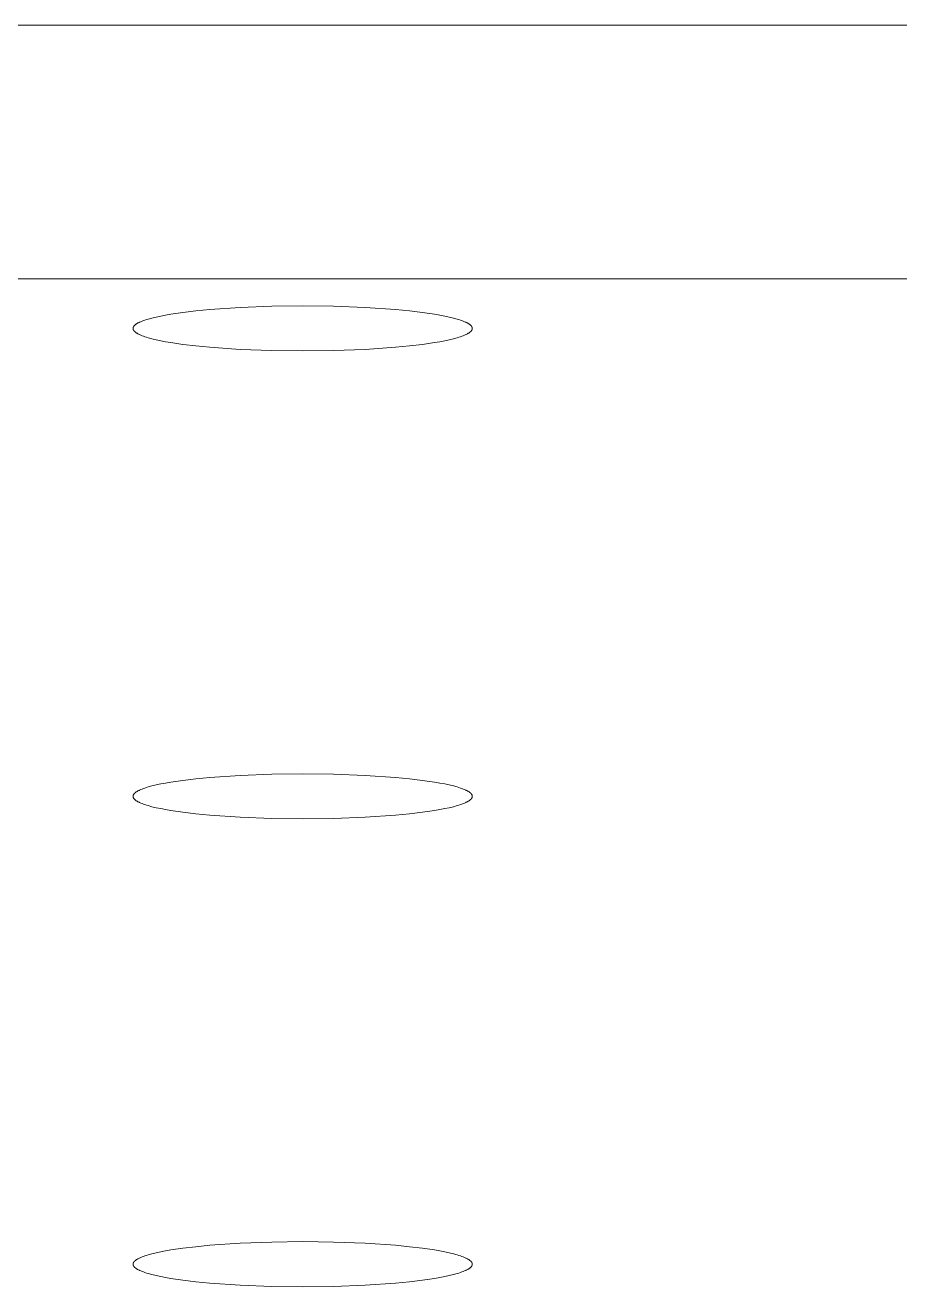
# Model space of a CAD drawing. Header units: inches. Extents: x -12 to 176, y -4 to 123.
# Drawn here: x 2.369 to 2.917, y 21.107 to 21.897 of the extents above; entities that cross this region are included whole.
import ezdxf

# ---------------------------------------------------------------- set-up
doc = ezdxf.new("R2010")
doc.units = ezdxf.units.IN
doc.layers.add('ZANO_R', color=7, linetype='Continuous', lineweight=0)

msp = doc.modelspace()

# ---------------------------------------------------------------- linework, layer by layer
at = {"layer": 'ZANO_R'}
for p, q in [((1.283378083498974, 21.89704475793364), (35.41726868232365, 21.89704475793364)), ((2.149520636179773, 21.73815309383797), (4.511727598036146, 21.73815309383797)), ((2.451395824193355, 21.71418923261221), (2.454249748425241, 21.71480342949307)), ((2.454249748425241, 21.71480342949307), (2.45735278494692, 21.71540054892198)), ((2.45735278494692, 21.71540054892198), (2.460695985784582, 21.71597795644736)), ((2.460695985784582, 21.71597795644736), (2.468056831230911, 21.71706371408213)), ((2.468056831230911, 21.71706371408213), (2.476221538489085, 21.71804257270973)), ((2.476221538489085, 21.71804257270973), (2.485053775482356, 21.71889980508892)), ((2.485053775482356, 21.71889980508892), (2.504093581639495, 21.72021151247797)), ((2.504093581639495, 21.72021151247797), (2.523879248974822, 21.72096802311641)), ((2.523879248974822, 21.72096802311641), (2.543221796489206, 21.72120401636168)), ((2.543221796489206, 21.72120401636168), (2.56256434400359, 21.72096802311641)), ((2.56256434400359, 21.72096802311641), (2.582350011338917, 21.72021151247797)), ((2.582350011338917, 21.72021151247797), (2.601389817496056, 21.71889980508892)), ((2.601389817496056, 21.71889980508892), (2.610222054489327, 21.71804257270973)), ((2.610222054489327, 21.71804257270973), (2.618386761747388, 21.71706371408213)), ((2.618386761747388, 21.71706371408213), (2.625747607193944, 21.71597795644736)), ((2.625747607193944, 21.71597795644736), (2.629090808031492, 21.71540054892198)), ((2.629090808031492, 21.71540054892198), (2.632193844553171, 21.71480342949307)), ((2.632193844553171, 21.71480342949307), (2.635047768785057, 21.71418923261221)), ((2.436922483205649, 21.70706814016653), (2.436924108909921, 21.7071463194366)), ((2.436924108909921, 21.70698996089634), (2.436922483205649, 21.70706814016653)), ((2.436924108909921, 21.7071463194366), (2.436929000795317, 21.70722467440707)), ((2.436929000795317, 21.70691160592598), (2.436924108909921, 21.70698996089634)), ((2.436929000795317, 21.70722467440707), (2.436937180907535, 21.70730320204704)), ((2.436937180907535, 21.7068330782859), (2.436929000795317, 21.70691160592598)), ((2.436937180907535, 21.70730320204704), (2.436948671137088, 21.70738189927947)), ((2.436948671137088, 21.70738189927947), (2.436963493212829, 21.70746076298137)), ((2.436963493212829, 21.70746076298137), (2.436981668697058, 21.70753978998327)), ((2.436981668697058, 21.70753978998327), (2.437003218979157, 21.70761897706943)), ((2.437003218979157, 21.70761897706943), (2.437028165270135, 21.70769832097851)), ((2.437028165270135, 21.70769832097851), (2.437056528596258, 21.70777781840302)), ((2.437056528596258, 21.70777781840302), (2.437088329793824, 21.70785746598942)), ((2.437088329793824, 21.70785746598942), (2.437123589503017, 21.70793726033894)), ((2.437123589503017, 21.70793726033894), (2.437162328161548, 21.7080171980064)), ((2.437162328161548, 21.7080171980064), (2.437204565999423, 21.70809727550208)), ((2.437204565999423, 21.70809727550208), (2.437250323032572, 21.70817748929021)), ((2.437250323032572, 21.70817748929021), (2.43729961905683, 21.70825783578998)), ((2.43729961905683, 21.70825783578998), (2.43735247364225, 21.70833831137615)), ((2.43735247364225, 21.70833831137615), (2.437408906126734, 21.70841891237812)), ((2.437408906126734, 21.70841891237812), (2.437468935610241, 21.70849963508083)), ((2.437468935610241, 21.70849963508083), (2.437532580948641, 21.7085804757251)), ((2.437532580948641, 21.7085804757251), (2.43759986074781, 21.70866143050777)), ((2.43759986074781, 21.70866143050777), (2.43767079335737, 21.70874249558135)), ((2.43767079335737, 21.70874249558135), (2.437745396865012, 21.70882366705523)), ((2.437745396865012, 21.70882366705523), (2.437823689090123, 21.7089049409954)), ((2.437823689090123, 21.7089049409954), (2.437905687577654, 21.70898631342497)), ((2.437905687577654, 21.70898631342497), (2.437991409592769, 21.70906778032445)), ((2.437991409592769, 21.70906778032445), (2.438080872113801, 21.70914933763179)), ((2.438080872113801, 21.70914933763179), (2.438174091827022, 21.70923098124358)), ((2.438174091827022, 21.70923098124358), (2.438271085120391, 21.70931270701423)), ((2.438271085120391, 21.70931270701423), (2.438371868077638, 21.70939451075735)), ((2.438371868077638, 21.70939451075735), (2.438476456471903, 21.7094763882457)), ((2.438476456471903, 21.7094763882457), (2.438697111078454, 21.70964034734759)), ((2.438697111078454, 21.70964034734759), (2.438933168695826, 21.70980454970235)), ((2.438933168695826, 21.70980454970235), (2.439184743737201, 21.70996896006936)), ((2.439184743737201, 21.70996896006936), (2.439451945086944, 21.71013354259928)), ((2.439451945086944, 21.71013354259928), (2.439734875916088, 21.7102982608523)), ((2.439734875916088, 21.7102982608523), (2.440033633502367, 21.71046307781437)), ((2.440033633502367, 21.71046307781437), (2.440348309049909, 21.71062795591779)), ((2.440348309049909, 21.71062795591779), (2.440678987516776, 21.71079285706018)), ((2.440678987516776, 21.71079285706018), (2.441025747442382, 21.71095774262567)), ((2.441025747442382, 21.71095774262567), (2.44176779274153, 21.7112873101285)), ((2.44176779274153, 21.7112873101285), (2.442574938682696, 21.7116163400929)), ((2.442574938682696, 21.7116163400929), (2.443447566147938, 21.71194450748389)), ((2.443447566147938, 21.71194450748389), (2.444385938587288, 21.71227148140899)), ((2.444385938587288, 21.71227148140899), (2.445390197850088, 21.71259692602261)), ((2.445390197850088, 21.71259692602261), (2.446460360470383, 21.7129205014824)), ((2.446460360470383, 21.7129205014824), (2.448797816562433, 21.71356067167112)), ((2.448797816562433, 21.71356067167112), (2.451395824193355, 21.71418923261221)), ((2.635047768785057, 21.71418923261221), (2.63764577641598, 21.71356067167112)), ((2.63764577641598, 21.71356067167112), (2.63998323250803, 21.7129205014824)), ((2.63998323250803, 21.7129205014824), (2.641053395128324, 21.71259692602261)), ((2.641053395128324, 21.71259692602261), (2.642057654391238, 21.71227148140899)), ((2.642057654391238, 21.71227148140899), (2.642996026830474, 21.71194450748389)), ((2.642996026830474, 21.71194450748389), (2.643868654295716, 21.7116163400929)), ((2.643868654295716, 21.7116163400929), (2.644675800236996, 21.7112873101285)), ((2.644675800236996, 21.7112873101285), (2.645417845536031, 21.71095774262567)), ((2.645417845536031, 21.71095774262567), (2.645764605461522, 21.71079285706018)), ((2.645764605461522, 21.71079285706018), (2.646095283928389, 21.71062795591779)), ((2.646095283928389, 21.71062795591779), (2.646409959476159, 21.71046307781437)), ((2.646409959476159, 21.71046307781437), (2.646708717062211, 21.7102982608523)), ((2.646708717062211, 21.7102982608523), (2.646991647891582, 21.71013354259928)), ((2.646991647891582, 21.71013354259928), (2.647258849241211, 21.70996896006936)), ((2.647258849241211, 21.70996896006936), (2.647510424282586, 21.70980454970235)), ((2.647510424282586, 21.70980454970235), (2.647746481899844, 21.70964034734759)), ((2.647746481899844, 21.70964034734759), (2.647967136506395, 21.7094763882457)), ((2.647967136506395, 21.7094763882457), (2.648071724900888, 21.70939451075735)), ((2.648071724900888, 21.70939451075735), (2.648172507858021, 21.70931270701423)), ((2.648172507858021, 21.70931270701423), (2.64826950115139, 21.70923098124358)), ((2.64826950115139, 21.70923098124358), (2.648362720864725, 21.70914933763179)), ((2.648362720864725, 21.70914933763179), (2.648452183385643, 21.70906778032445)), ((2.648452183385643, 21.70906778032445), (2.648537905400644, 21.70898631342497)), ((2.648537905400644, 21.70898631342497), (2.648619903888289, 21.7089049409954)), ((2.648619903888289, 21.7089049409954), (2.648698196113401, 21.70882366705523)), ((2.648698196113401, 21.70882366705523), (2.648772799621042, 21.70874249558135)), ((2.648772799621042, 21.70874249558135), (2.648843732230716, 21.70866143050777)), ((2.648843732230716, 21.70866143050777), (2.648911012029771, 21.7085804757251)), ((2.648911012029771, 21.7085804757251), (2.648974657368171, 21.70849963508083)), ((2.648974657368171, 21.70849963508083), (2.649034686851678, 21.70841891237812)), ((2.649034686851678, 21.70841891237812), (2.649091119336049, 21.70833831137615)), ((2.649091119336049, 21.70833831137615), (2.649143973921582, 21.70825783578998)), ((2.649143973921582, 21.70825783578998), (2.64919326994584, 21.70817748929021)), ((2.64919326994584, 21.70817748929021), (2.649239026978989, 21.70809727550208)), ((2.649239026978989, 21.70809727550208), (2.649281264816864, 21.7080171980064)), ((2.649281264816864, 21.7080171980064), (2.649320003475395, 21.70793726033894)), ((2.649320003475395, 21.70793726033894), (2.649355263184475, 21.70785746598942)), ((2.649355263184475, 21.70785746598942), (2.649387064382154, 21.70777781840302)), ((2.649387064382154, 21.70777781840302), (2.649415427708277, 21.70769832097851)), ((2.649415427708277, 21.70769832097851), (2.649440373999141, 21.70761897706943)), ((2.649440373999141, 21.70761897706943), (2.649461924281354, 21.70753978998327)), ((2.649461924281354, 21.70753978998327), (2.649480099765583, 21.70746076298137)), ((2.649480099765583, 21.70746076298137), (2.649494921841324, 21.70738189927947)), ((2.649494921841324, 21.70738189927947), (2.649506412070878, 21.70730320204704)), ((2.649506412070878, 21.70730320204704), (2.649514592183095, 21.70722467440707)), ((2.649514592183095, 21.70691160592598), (2.649506412070878, 21.7068330782859)), ((2.649514592183095, 21.70722467440707), (2.649519484068492, 21.7071463194366)), ((2.649519484068492, 21.70698996089634), (2.649514592183095, 21.70691160592598)), ((2.649519484068492, 21.7071463194366), (2.649521109772763, 21.70706814016653)), ((2.649521109772763, 21.70706814016653), (2.649519484068492, 21.70698996089634)), ((2.436948671137088, 21.70675438105347), (2.436937180907535, 21.7068330782859)), ((2.436963493212829, 21.70667551735157), (2.436948671137088, 21.70675438105347)), ((2.436981668697058, 21.70659649034967), (2.436963493212829, 21.70667551735157)), ((2.437003218979157, 21.70651730326351), (2.436981668697058, 21.70659649034967)), ((2.437028165270135, 21.70643795935443), (2.437003218979157, 21.70651730326351)), ((2.437056528596258, 21.70635846193004), (2.437028165270135, 21.70643795935443)), ((2.437088329793824, 21.70627881434352), (2.437056528596258, 21.70635846193004)), ((2.437123589503017, 21.70619901999423), (2.437088329793824, 21.70627881434352)), ((2.437162328161548, 21.70611908232654), (2.437123589503017, 21.70619901999423)), ((2.437204565999423, 21.70603900483097), (2.437162328161548, 21.70611908232654)), ((2.437250323032572, 21.70595879104285), (2.437204565999423, 21.70603900483097)), ((2.43729961905683, 21.70587844454296), (2.437250323032572, 21.70595879104285)), ((2.43735247364225, 21.70579796895679), (2.43729961905683, 21.70587844454296)), ((2.437408906126734, 21.70571736795493), (2.43735247364225, 21.70579796895679)), ((2.437468935610241, 21.70563664525211), (2.437408906126734, 21.70571736795493)), ((2.437532580948641, 21.70555580460784), (2.437468935610241, 21.70563664525211)), ((2.43759986074781, 21.70547484982539), (2.437532580948641, 21.70555580460784)), ((2.43767079335737, 21.70539378475171), (2.43759986074781, 21.70547484982539)), ((2.437745396865012, 21.70531261327794), (2.43767079335737, 21.70539378475171)), ((2.437823689090123, 21.70523133933766), (2.437745396865012, 21.70531261327794)), ((2.437905687577654, 21.70514996690808), (2.437823689090123, 21.70523133933766)), ((2.437991409592769, 21.70506850000872), (2.437905687577654, 21.70514996690808)), ((2.438080872113801, 21.70498694270115), (2.437991409592769, 21.70506850000872)), ((2.438174091827022, 21.70490529908948), (2.438080872113801, 21.70498694270115)), ((2.438271085120391, 21.70482357331871), (2.438174091827022, 21.70490529908948)), ((2.438371868077638, 21.70474176957559), (2.438271085120391, 21.70482357331871)), ((2.438476456471903, 21.70465989208724), (2.438371868077638, 21.70474176957559)), ((2.438697111078454, 21.70449593298558), (2.438476456471903, 21.70465989208724)), ((2.438933168695826, 21.70433173063059), (2.438697111078454, 21.70449593298558)), ((2.439184743737201, 21.70416732026369), (2.438933168695826, 21.70433173063059)), ((2.439451945086944, 21.70400273773366), (2.439184743737201, 21.70416732026369)), ((2.439734875916088, 21.70383801948076), (2.439451945086944, 21.70400273773366)), ((2.440033633502367, 21.70367320251857), (2.439734875916088, 21.70383801948076)), ((2.440348309049909, 21.70350832441515), (2.440033633502367, 21.70367320251857)), ((2.440678987516776, 21.70334342327276), (2.440348309049909, 21.70350832441515)), ((2.441025747442382, 21.70317853770727), (2.440678987516776, 21.70334342327276)), ((2.44176779274153, 21.70284897020456), (2.441025747442382, 21.70317853770727)), ((2.442574938682696, 21.70251994024004), (2.44176779274153, 21.70284897020456)), ((2.443447566147938, 21.70219177284928), (2.442574938682696, 21.70251994024004)), ((2.444385938587288, 21.70186479892395), (2.443447566147938, 21.70219177284928)), ((2.445390197850088, 21.70153935431044), (2.444385938587288, 21.70186479892395)), ((2.446460360470383, 21.70121577885054), (2.445390197850088, 21.70153935431044)), ((2.448797816562433, 21.70057560866205), (2.446460360470383, 21.70121577885054)), ((2.451395824193355, 21.69994704772073), (2.448797816562433, 21.70057560866205)), ((2.454249748425241, 21.69933285083987), (2.451395824193355, 21.69994704772073)), ((2.45735278494692, 21.69873573141108), (2.454249748425241, 21.69933285083987)), ((2.632193844553171, 21.69933285083987), (2.629090808031492, 21.69873573141108)), ((2.635047768785057, 21.69994704772073), (2.632193844553171, 21.69933285083987)), ((2.63764577641598, 21.70057560866205), (2.635047768785057, 21.69994704772073)), ((2.63998323250803, 21.70121577885054), (2.63764577641598, 21.70057560866205)), ((2.641053395128324, 21.70153935431044), (2.63998323250803, 21.70121577885054)), ((2.642057654391238, 21.70186479892395), (2.641053395128324, 21.70153935431044)), ((2.642996026830474, 21.70219177284928), (2.642057654391238, 21.70186479892395)), ((2.643868654295716, 21.70251994024004), (2.642996026830474, 21.70219177284928)), ((2.644675800236996, 21.70284897020456), (2.643868654295716, 21.70251994024004)), ((2.645417845536031, 21.70317853770727), (2.644675800236996, 21.70284897020456)), ((2.645764605461522, 21.70334342327276), (2.645417845536031, 21.70317853770727)), ((2.646095283928389, 21.70350832441515), (2.645764605461522, 21.70334342327276)), ((2.646409959476159, 21.70367320251857), (2.646095283928389, 21.70350832441515)), ((2.646708717062211, 21.70383801948076), (2.646409959476159, 21.70367320251857)), ((2.646991647891582, 21.70400273773366), (2.646708717062211, 21.70383801948076)), ((2.647258849241211, 21.70416732026369), (2.646991647891582, 21.70400273773366)), ((2.647510424282586, 21.70433173063059), (2.647258849241211, 21.70416732026369)), ((2.647746481899844, 21.70449593298558), (2.647510424282586, 21.70433173063059)), ((2.647967136506395, 21.70465989208724), (2.647746481899844, 21.70449593298558)), ((2.648071724900888, 21.70474176957559), (2.647967136506395, 21.70465989208724)), ((2.648172507858021, 21.70482357331871), (2.648071724900888, 21.70474176957559)), ((2.64826950115139, 21.70490529908948), (2.648172507858021, 21.70482357331871)), ((2.648362720864725, 21.70498694270115), (2.64826950115139, 21.70490529908948)), ((2.648452183385643, 21.70506850000872), (2.648362720864725, 21.70498694270115)), ((2.648537905400644, 21.70514996690808), (2.648452183385643, 21.70506850000872)), ((2.648619903888289, 21.70523133933766), (2.648537905400644, 21.70514996690808)), ((2.648698196113401, 21.70531261327794), (2.648619903888289, 21.70523133933766)), ((2.648772799621042, 21.70539378475171), (2.648698196113401, 21.70531261327794)), ((2.648843732230716, 21.70547484982539), (2.648772799621042, 21.70539378475171)), ((2.648911012029771, 21.70555580460784), (2.648843732230716, 21.70547484982539)), ((2.648974657368171, 21.70563664525211), (2.648911012029771, 21.70555580460784)), ((2.649034686851678, 21.70571736795493), (2.648974657368171, 21.70563664525211)), ((2.649091119336049, 21.70579796895679), (2.649034686851678, 21.70571736795493)), ((2.649143973921582, 21.70587844454296), (2.649091119336049, 21.70579796895679)), ((2.64919326994584, 21.70595879104285), (2.649143973921582, 21.70587844454296)), ((2.649239026978989, 21.70603900483097), (2.64919326994584, 21.70595879104285)), ((2.649281264816864, 21.70611908232654), (2.649239026978989, 21.70603900483097)), ((2.649320003475395, 21.70619901999423), (2.649281264816864, 21.70611908232654)), ((2.649355263184475, 21.70627881434352), (2.649320003475395, 21.70619901999423)), ((2.649387064382154, 21.70635846193004), (2.649355263184475, 21.70627881434352)), ((2.649415427708277, 21.70643795935443), (2.649387064382154, 21.70635846193004)), ((2.649440373999141, 21.70651730326351), (2.649415427708277, 21.70643795935443)), ((2.649461924281354, 21.70659649034967), (2.649440373999141, 21.70651730326351)), ((2.649480099765583, 21.70667551735157), (2.649461924281354, 21.70659649034967)), ((2.649494921841324, 21.70675438105347), (2.649480099765583, 21.70667551735157)), ((2.649506412070878, 21.7068330782859), (2.649494921841324, 21.70675438105347)), ((2.460695985784582, 21.69815832388569), (2.45735278494692, 21.69873573141108)), ((2.468056831230911, 21.69707256625092), (2.460695985784582, 21.69815832388569)), ((2.476221538489085, 21.69609370762321), (2.468056831230911, 21.69707256625092)), ((2.485053775482356, 21.69523647524402), (2.476221538489085, 21.69609370762321)), ((2.504093581639495, 21.69392476785497), (2.485053775482356, 21.69523647524402)), ((2.523879248974822, 21.69316825721653), (2.504093581639495, 21.69392476785497)), ((2.543221796489206, 21.69293226397126), (2.523879248974822, 21.69316825721653)), ((2.56256434400359, 21.69316825721653), (2.543221796489206, 21.69293226397126)), ((2.582350011338917, 21.69392476785497), (2.56256434400359, 21.69316825721653)), ((2.601389817496056, 21.69523647524402), (2.582350011338917, 21.69392476785497)), ((2.610222054489327, 21.69609370762321), (2.601389817496056, 21.69523647524402)), ((2.618386761747388, 21.69707256625092), (2.610222054489327, 21.69609370762321)), ((2.625747607193944, 21.69815832388569), (2.618386761747388, 21.69707256625092)), ((2.629090808031492, 21.69873573141108), (2.625747607193944, 21.69815832388569)), ((2.45735278494692, 21.42221200561464), (2.460695985784582, 21.42278941314002)), ((2.460695985784582, 21.42278941314002), (2.468056831230911, 21.42387517077491)), ((2.468056831230911, 21.42387517077491), (2.476221538489085, 21.42485402940251)), ((2.476221538489085, 21.42485402940251), (2.485053775482356, 21.4257112617817)), ((2.485053775482356, 21.4257112617817), (2.504093581639495, 21.42702296917075)), ((2.504093581639495, 21.42702296917075), (2.523879248974822, 21.42777947980919)), ((2.523879248974822, 21.42777947980919), (2.543221796489206, 21.42801547305434)), ((2.543221796489206, 21.42801547305434), (2.56256434400359, 21.42777947980919)), ((2.56256434400359, 21.42777947980919), (2.582350011338917, 21.42702296917075)), ((2.582350011338917, 21.42702296917075), (2.601389817496056, 21.4257112617817)), ((2.601389817496056, 21.4257112617817), (2.610222054489327, 21.42485402940251)), ((2.610222054489327, 21.42485402940251), (2.618386761747388, 21.42387517077491)), ((2.618386761747388, 21.42387517077491), (2.625747607193944, 21.42278941314002)), ((2.625747607193944, 21.42278941314002), (2.629090808031492, 21.42221200561464)), ((2.436981668697058, 21.41435124667593), (2.437003218979157, 21.41443043376209)), ((2.437003218979157, 21.41443043376209), (2.437028165270135, 21.41450977767117)), ((2.437028165270135, 21.41450977767117), (2.437056528596258, 21.41458927509568)), ((2.437056528596258, 21.41458927509568), (2.437088329793824, 21.41466892268208)), ((2.437088329793824, 21.41466892268208), (2.437123589503017, 21.4147487170316)), ((2.437123589503017, 21.4147487170316), (2.437162328161548, 21.41482865469918)), ((2.437162328161548, 21.41482865469918), (2.437204565999423, 21.41490873219486)), ((2.437204565999423, 21.41490873219486), (2.437250323032572, 21.41498894598287)), ((2.437250323032572, 21.41498894598287), (2.43729961905683, 21.41506929248287)), ((2.43729961905683, 21.41506929248287), (2.43735247364225, 21.41514976806893)), ((2.43735247364225, 21.41514976806893), (2.437408906126734, 21.41523036907078)), ((2.437408906126734, 21.41523036907078), (2.437468935610241, 21.4153110917736)), ((2.437468935610241, 21.4153110917736), (2.437532580948641, 21.41539193241799)), ((2.437532580948641, 21.41539193241799), (2.43759986074781, 21.41547288720044)), ((2.43759986074781, 21.41547288720044), (2.43767079335737, 21.41555395227401)), ((2.43767079335737, 21.41555395227401), (2.437745396865012, 21.41563512374789)), ((2.437745396865012, 21.41563512374789), (2.437823689090123, 21.41571639768806)), ((2.437823689090123, 21.41571639768806), (2.437905687577654, 21.41579777011763)), ((2.437905687577654, 21.41579777011763), (2.437991409592769, 21.41587923701711)), ((2.437991409592769, 21.41587923701711), (2.438080872113801, 21.41596079432456)), ((2.438080872113801, 21.41596079432456), (2.438174091827022, 21.41604243793635)), ((2.438174091827022, 21.41604243793635), (2.438271085120391, 21.41612416370701)), ((2.438271085120391, 21.41612416370701), (2.438371868077638, 21.41620596745024)), ((2.438371868077638, 21.41620596745024), (2.438476456471903, 21.41628784493848)), ((2.438476456471903, 21.41628784493848), (2.438697111078454, 21.41645180404025)), ((2.438697111078454, 21.41645180404025), (2.438933168695826, 21.41661600639513)), ((2.438933168695826, 21.41661600639513), (2.439184743737201, 21.41678041676202)), ((2.439184743737201, 21.41678041676202), (2.439451945086944, 21.41694499929217)), ((2.439451945086944, 21.41694499929217), (2.439734875916088, 21.41710971754496)), ((2.439734875916088, 21.41710971754496), (2.440033633502367, 21.41727453450703)), ((2.440033633502367, 21.41727453450703), (2.440348309049909, 21.41743941261056)), ((2.440348309049909, 21.41743941261056), (2.440678987516776, 21.41760431375285)), ((2.440678987516776, 21.41760431375285), (2.441025747442382, 21.41776919931833)), ((2.441025747442382, 21.41776919931833), (2.44176779274153, 21.41809876682127)), ((2.44176779274153, 21.41809876682127), (2.442574938682696, 21.41842779678568)), ((2.442574938682696, 21.41842779678568), (2.443447566147938, 21.41875596417655)), ((2.443447566147938, 21.41875596417655), (2.444385938587288, 21.41908293810165)), ((2.444385938587288, 21.41908293810165), (2.445390197850088, 21.41940838271528)), ((2.445390197850088, 21.41940838271528), (2.446460360470383, 21.41973195817506)), ((2.446460360470383, 21.41973195817506), (2.448797816562433, 21.42037212836378)), ((2.448797816562433, 21.42037212836378), (2.451395824193355, 21.4210006893051)), ((2.451395824193355, 21.4210006893051), (2.454249748425241, 21.42161488618596)), ((2.454249748425241, 21.42161488618596), (2.45735278494692, 21.42221200561464)), ((2.629090808031492, 21.42221200561464), (2.632193844553171, 21.42161488618596)), ((2.632193844553171, 21.42161488618596), (2.635047768785057, 21.4210006893051)), ((2.635047768785057, 21.4210006893051), (2.63764577641598, 21.42037212836378)), ((2.63764577641598, 21.42037212836378), (2.63998323250803, 21.41973195817506)), ((2.63998323250803, 21.41973195817506), (2.641053395128324, 21.41940838271528)), ((2.641053395128324, 21.41940838271528), (2.642057654391238, 21.41908293810165)), ((2.642057654391238, 21.41908293810165), (2.642996026830474, 21.41875596417655)), ((2.642996026830474, 21.41875596417655), (2.643868654295716, 21.41842779678568)), ((2.643868654295716, 21.41842779678568), (2.644675800236996, 21.41809876682127)), ((2.644675800236996, 21.41809876682127), (2.645417845536031, 21.41776919931833)), ((2.645417845536031, 21.41776919931833), (2.645764605461522, 21.41760431375285)), ((2.645764605461522, 21.41760431375285), (2.646095283928389, 21.41743941261056)), ((2.646095283928389, 21.41743941261056), (2.646409959476159, 21.41727453450703)), ((2.646409959476159, 21.41727453450703), (2.646708717062211, 21.41710971754496)), ((2.646708717062211, 21.41710971754496), (2.646991647891582, 21.41694499929217)), ((2.646991647891582, 21.41694499929217), (2.647258849241211, 21.41678041676202)), ((2.647258849241211, 21.41678041676202), (2.647510424282586, 21.41661600639513)), ((2.647510424282586, 21.41661600639513), (2.647746481899844, 21.41645180404025)), ((2.647746481899844, 21.41645180404025), (2.647967136506395, 21.41628784493848)), ((2.647967136506395, 21.41628784493848), (2.648071724900888, 21.41620596745024)), ((2.648071724900888, 21.41620596745024), (2.648172507858021, 21.41612416370701)), ((2.648172507858021, 21.41612416370701), (2.64826950115139, 21.41604243793635)), ((2.64826950115139, 21.41604243793635), (2.648362720864725, 21.41596079432456)), ((2.648362720864725, 21.41596079432456), (2.648452183385643, 21.41587923701711)), ((2.648452183385643, 21.41587923701711), (2.648537905400644, 21.41579777011763)), ((2.648537905400644, 21.41579777011763), (2.648619903888289, 21.41571639768806)), ((2.648619903888289, 21.41571639768806), (2.648698196113401, 21.41563512374789)), ((2.648698196113401, 21.41563512374789), (2.648772799621042, 21.41555395227401)), ((2.648772799621042, 21.41555395227401), (2.648843732230716, 21.41547288720044)), ((2.648843732230716, 21.41547288720044), (2.648911012029771, 21.41539193241799)), ((2.648911012029771, 21.41539193241799), (2.648974657368171, 21.4153110917736)), ((2.648974657368171, 21.4153110917736), (2.649034686851678, 21.41523036907078)), ((2.649034686851678, 21.41523036907078), (2.649091119336049, 21.41514976806893)), ((2.649091119336049, 21.41514976806893), (2.649143973921582, 21.41506929248287)), ((2.649143973921582, 21.41506929248287), (2.64919326994584, 21.41498894598287)), ((2.64919326994584, 21.41498894598287), (2.649239026978989, 21.41490873219486)), ((2.649239026978989, 21.41490873219486), (2.649281264816864, 21.41482865469918)), ((2.649281264816864, 21.41482865469918), (2.649320003475395, 21.4147487170316)), ((2.649320003475395, 21.4147487170316), (2.649355263184475, 21.41466892268208)), ((2.649355263184475, 21.41466892268208), (2.649387064382154, 21.41458927509568)), ((2.649387064382154, 21.41458927509568), (2.649415427708277, 21.41450977767117)), ((2.649415427708277, 21.41450977767117), (2.649440373999141, 21.41443043376209)), ((2.649440373999141, 21.41443043376209), (2.649461924281354, 21.41435124667593)), ((2.436922483205649, 21.4138795968593), (2.436924108909921, 21.41395777612927)), ((2.436924108909921, 21.41380141758923), (2.436922483205649, 21.4138795968593)), ((2.436924108909921, 21.41395777612927), (2.436929000795317, 21.41403613109973)), ((2.436929000795317, 21.41372306261876), (2.436924108909921, 21.41380141758923)), ((2.436929000795317, 21.41403613109973), (2.436937180907535, 21.41411465873971)), ((2.436937180907535, 21.41364453497867), (2.436929000795317, 21.41372306261876)), ((2.436937180907535, 21.41411465873971), (2.436948671137088, 21.41419335597224)), ((2.436948671137088, 21.41356583774613), (2.436937180907535, 21.41364453497867)), ((2.436948671137088, 21.41419335597224), (2.436963493212829, 21.41427221967415)), ((2.436963493212829, 21.41348697404423), (2.436948671137088, 21.41356583774613)), ((2.436963493212829, 21.41427221967415), (2.436981668697058, 21.41435124667593)), ((2.436981668697058, 21.41340794704244), (2.436963493212829, 21.41348697404423)), ((2.437003218979157, 21.41332875995629), (2.436981668697058, 21.41340794704244)), ((2.437028165270135, 21.41324941604721), (2.437003218979157, 21.41332875995629)), ((2.437056528596258, 21.4131699186227), (2.437028165270135, 21.41324941604721)), ((2.437088329793824, 21.4130902710363), (2.437056528596258, 21.4131699186227)), ((2.437123589503017, 21.41301047668689), (2.437088329793824, 21.4130902710363)), ((2.437162328161548, 21.4129305390192), (2.437123589503017, 21.41301047668689)), ((2.437204565999423, 21.41285046152375), (2.437162328161548, 21.4129305390192)), ((2.437250323032572, 21.41277024773551), (2.437204565999423, 21.41285046152375)), ((2.43729961905683, 21.41268990123562), (2.437250323032572, 21.41277024773551)), ((2.43735247364225, 21.41260942564945), (2.43729961905683, 21.41268990123562)), ((2.437408906126734, 21.41252882464759), (2.43735247364225, 21.41260942564945)), ((2.437468935610241, 21.41244810194478), (2.437408906126734, 21.41252882464759)), ((2.437532580948641, 21.4123672613005), (2.437468935610241, 21.41244810194478)), ((2.43759986074781, 21.41228630651806), (2.437532580948641, 21.4123672613005)), ((2.43767079335737, 21.41220524144437), (2.43759986074781, 21.41228630651806)), ((2.437745396865012, 21.4121240699706), (2.43767079335737, 21.41220524144437)), ((2.437823689090123, 21.41204279603043), (2.437745396865012, 21.4121240699706)), ((2.437905687577654, 21.41196142360086), (2.437823689090123, 21.41204279603043)), ((2.437991409592769, 21.41187995670138), (2.437905687577654, 21.41196142360086)), ((2.438080872113801, 21.41179839939382), (2.437991409592769, 21.41187995670138)), ((2.438174091827022, 21.41171675578214), (2.438080872113801, 21.41179839939382)), ((2.438271085120391, 21.41163503001148), (2.438174091827022, 21.41171675578214)), ((2.438371868077638, 21.41155322626825), (2.438271085120391, 21.41163503001148)), ((2.438476456471903, 21.41147134878001), (2.438371868077638, 21.41155322626825)), ((2.438697111078454, 21.41130738967824), (2.438476456471903, 21.41147134878001)), ((2.438933168695826, 21.41114318732325), (2.438697111078454, 21.41130738967824)), ((2.439184743737201, 21.41097877695636), (2.438933168695826, 21.41114318732325)), ((2.439451945086944, 21.41081419442632), (2.439184743737201, 21.41097877695636)), ((2.439734875916088, 21.41064947617353), (2.439451945086944, 21.41081419442632)), ((2.440033633502367, 21.41048465921146), (2.439734875916088, 21.41064947617353)), ((2.440348309049909, 21.41031978110782), (2.440033633502367, 21.41048465921146)), ((2.440678987516776, 21.41015487996553), (2.440348309049909, 21.41031978110782)), ((2.441025747442382, 21.40998999440016), (2.440678987516776, 21.41015487996553)), ((2.44176779274153, 21.40966042689733), (2.441025747442382, 21.40998999440016)), ((2.442574938682696, 21.4093313969327), (2.44176779274153, 21.40966042689733)), ((2.443447566147938, 21.40900322954194), (2.442574938682696, 21.4093313969327)), ((2.444385938587288, 21.40867625561673), (2.443447566147938, 21.40900322954194)), ((2.445390197850088, 21.4083508110031), (2.444385938587288, 21.40867625561673)), ((2.446460360470383, 21.40802723554343), (2.445390197850088, 21.4083508110031)), ((2.448797816562433, 21.40738706535471), (2.446460360470383, 21.40802723554343)), ((2.451395824193355, 21.4067585044135), (2.448797816562433, 21.40738706535471)), ((2.454249748425241, 21.40614430753264), (2.451395824193355, 21.4067585044135)), ((2.635047768785057, 21.4067585044135), (2.632193844553171, 21.40614430753264)), ((2.63764577641598, 21.40738706535471), (2.635047768785057, 21.4067585044135)), ((2.63998323250803, 21.40802723554343), (2.63764577641598, 21.40738706535471)), ((2.641053395128324, 21.4083508110031), (2.63998323250803, 21.40802723554343)), ((2.642057654391238, 21.40867625561673), (2.641053395128324, 21.4083508110031)), ((2.642996026830474, 21.40900322954194), (2.642057654391238, 21.40867625561673)), ((2.643868654295716, 21.4093313969327), (2.642996026830474, 21.40900322954194)), ((2.644675800236996, 21.40966042689733), (2.643868654295716, 21.4093313969327)), ((2.645417845536031, 21.40998999440016), (2.644675800236996, 21.40966042689733)), ((2.645764605461522, 21.41015487996553), (2.645417845536031, 21.40998999440016)), ((2.646095283928389, 21.41031978110782), (2.645764605461522, 21.41015487996553)), ((2.646409959476159, 21.41048465921146), (2.646095283928389, 21.41031978110782)), ((2.646708717062211, 21.41064947617353), (2.646409959476159, 21.41048465921146)), ((2.646991647891582, 21.41081419442632), (2.646708717062211, 21.41064947617353)), ((2.647258849241211, 21.41097877695636), (2.646991647891582, 21.41081419442632)), ((2.647510424282586, 21.41114318732325), (2.647258849241211, 21.41097877695636)), ((2.647746481899844, 21.41130738967824), (2.647510424282586, 21.41114318732325)), ((2.647967136506395, 21.41147134878001), (2.647746481899844, 21.41130738967824)), ((2.648071724900888, 21.41155322626825), (2.647967136506395, 21.41147134878001)), ((2.648172507858021, 21.41163503001148), (2.648071724900888, 21.41155322626825)), ((2.64826950115139, 21.41171675578214), (2.648172507858021, 21.41163503001148)), ((2.648362720864725, 21.41179839939382), (2.64826950115139, 21.41171675578214)), ((2.648452183385643, 21.41187995670138), (2.648362720864725, 21.41179839939382)), ((2.648537905400644, 21.41196142360086), (2.648452183385643, 21.41187995670138)), ((2.648619903888289, 21.41204279603043), (2.648537905400644, 21.41196142360086)), ((2.648698196113401, 21.4121240699706), (2.648619903888289, 21.41204279603043)), ((2.648772799621042, 21.41220524144437), (2.648698196113401, 21.4121240699706)), ((2.648843732230716, 21.41228630651806), (2.648772799621042, 21.41220524144437)), ((2.648911012029771, 21.4123672613005), (2.648843732230716, 21.41228630651806)), ((2.648974657368171, 21.41244810194478), (2.648911012029771, 21.4123672613005)), ((2.649034686851678, 21.41252882464759), (2.648974657368171, 21.41244810194478)), ((2.649091119336049, 21.41260942564945), (2.649034686851678, 21.41252882464759)), ((2.649143973921582, 21.41268990123562), (2.649091119336049, 21.41260942564945)), ((2.64919326994584, 21.41277024773551), (2.649143973921582, 21.41268990123562)), ((2.649239026978989, 21.41285046152375), (2.64919326994584, 21.41277024773551)), ((2.649281264816864, 21.4129305390192), (2.649239026978989, 21.41285046152375)), ((2.649320003475395, 21.41301047668689), (2.649281264816864, 21.4129305390192)), ((2.649355263184475, 21.4130902710363), (2.649320003475395, 21.41301047668689)), ((2.649387064382154, 21.4131699186227), (2.649355263184475, 21.4130902710363)), ((2.649415427708277, 21.41324941604721), (2.649387064382154, 21.4131699186227)), ((2.649440373999141, 21.41332875995629), (2.649415427708277, 21.41324941604721)), ((2.649461924281354, 21.41340794704244), (2.649440373999141, 21.41332875995629)), ((2.649461924281354, 21.41435124667593), (2.649480099765583, 21.41427221967415)), ((2.649480099765583, 21.41348697404423), (2.649461924281354, 21.41340794704244)), ((2.649480099765583, 21.41427221967415), (2.649494921841324, 21.41419335597224)), ((2.649494921841324, 21.41356583774613), (2.649480099765583, 21.41348697404423)), ((2.649494921841324, 21.41419335597224), (2.649506412070878, 21.41411465873971)), ((2.649506412070878, 21.41364453497867), (2.649494921841324, 21.41356583774613)), ((2.649506412070878, 21.41411465873971), (2.649514592183095, 21.41403613109973)), ((2.649514592183095, 21.41372306261876), (2.649506412070878, 21.41364453497867)), ((2.649514592183095, 21.41403613109973), (2.649519484068492, 21.41395777612927)), ((2.649519484068492, 21.41380141758923), (2.649514592183095, 21.41372306261876)), ((2.649519484068492, 21.41395777612927), (2.649521109772763, 21.4138795968593)), ((2.649521109772763, 21.4138795968593), (2.649519484068492, 21.41380141758923)), ((2.45735278494692, 21.40554718810374), (2.454249748425241, 21.40614430753264)), ((2.460695985784582, 21.40496978057836), (2.45735278494692, 21.40554718810374)), ((2.468056831230911, 21.4038840229437), (2.460695985784582, 21.40496978057836)), ((2.476221538489085, 21.40290516431587), (2.468056831230911, 21.4038840229437)), ((2.485053775482356, 21.40204793193679), (2.476221538489085, 21.40290516431587)), ((2.504093581639495, 21.40073622454774), (2.485053775482356, 21.40204793193679)), ((2.523879248974822, 21.3999797139093), (2.504093581639495, 21.40073622454774)), ((2.543221796489206, 21.39974372066403), (2.523879248974822, 21.3999797139093)), ((2.56256434400359, 21.3999797139093), (2.543221796489206, 21.39974372066403)), ((2.582350011338917, 21.40073622454774), (2.56256434400359, 21.3999797139093)), ((2.601389817496056, 21.40204793193679), (2.582350011338917, 21.40073622454774)), ((2.610222054489327, 21.40290516431587), (2.601389817496056, 21.40204793193679)), ((2.618386761747388, 21.4038840229437), (2.610222054489327, 21.40290516431587)), ((2.625747607193944, 21.40496978057836), (2.618386761747388, 21.4038840229437)), ((2.629090808031492, 21.40554718810374), (2.625747607193944, 21.40496978057836)), ((2.632193844553171, 21.40614430753264), (2.629090808031492, 21.40554718810374)), ((2.460695985784582, 21.12960086983291), (2.468056831230911, 21.13068662746757)), ((2.468056831230911, 21.13068662746757), (2.476221538489085, 21.13166548609517)), ((2.476221538489085, 21.13166548609517), (2.485053775482356, 21.13252271847448)), ((2.485053775482356, 21.13252271847448), (2.504093581639495, 21.13383442586353)), ((2.504093581639495, 21.13383442586353), (2.523879248974822, 21.13459093650185)), ((2.523879248974822, 21.13459093650185), (2.543221796489206, 21.13482692974701)), ((2.543221796489206, 21.13482692974701), (2.56256434400359, 21.13459093650185)), ((2.56256434400359, 21.13459093650185), (2.582350011338917, 21.13383442586353)), ((2.582350011338917, 21.13383442586353), (2.601389817496056, 21.13252271847448)), ((2.601389817496056, 21.13252271847448), (2.610222054489327, 21.13166548609517)), ((2.610222054489327, 21.13166548609517), (2.618386761747388, 21.13068662746757)), ((2.618386761747388, 21.13068662746757), (2.625747607193944, 21.12960086983291)), ((2.437299619056944, 21.12188074917553), (2.43735247364225, 21.12196122476159)), ((2.43735247364225, 21.12196122476159), (2.437408906126734, 21.12204182576367)), ((2.437408906126734, 21.12204182576367), (2.437468935610241, 21.12212254846627)), ((2.437468935610241, 21.12212254846627), (2.437532580948641, 21.12220338911065)), ((2.437532580948641, 21.12220338911065), (2.43759986074781, 21.12228434389321)), ((2.43759986074781, 21.12228434389321), (2.43767079335737, 21.12236540896667)), ((2.43767079335737, 21.12236540896667), (2.437745396865125, 21.12244658044055)), ((2.437745396865125, 21.12244658044055), (2.437823689090123, 21.12252785438083)), ((2.437823689090123, 21.12252785438083), (2.437905687577768, 21.12260922681041)), ((2.437905687577768, 21.12260922681041), (2.437991409592769, 21.12269069370977)), ((2.437991409592769, 21.12269069370977), (2.438080872113801, 21.12277225101722)), ((2.438080872113801, 21.12277225101722), (2.438174091827022, 21.12285389462902)), ((2.438174091827022, 21.12285389462902), (2.438271085120391, 21.12293562039979)), ((2.438271085120391, 21.12293562039979), (2.438371868077638, 21.1230174241429)), ((2.438371868077638, 21.1230174241429), (2.438476456471903, 21.12309930163114)), ((2.438476456471903, 21.12309930163114), (2.438697111078454, 21.12326326073291)), ((2.438697111078454, 21.12326326073291), (2.438933168695826, 21.12342746308779)), ((2.438933168695826, 21.12342746308779), (2.439184743737201, 21.1235918734548)), ((2.439184743737201, 21.1235918734548), (2.439451945086944, 21.12375645598483)), ((2.439451945086944, 21.12375645598483), (2.439734875916088, 21.12392117423774)), ((2.439734875916088, 21.12392117423774), (2.440033633502367, 21.12408599119981)), ((2.440033633502367, 21.12408599119981), (2.440348309049909, 21.12425086930322)), ((2.440348309049909, 21.12425086930322), (2.44067898751689, 21.12441577044562)), ((2.44067898751689, 21.12441577044562), (2.441025747442382, 21.1245806560111)), ((2.441025747442382, 21.1245806560111), (2.44176779274153, 21.12491022351394)), ((2.44176779274153, 21.12491022351394), (2.442574938682696, 21.12523925347857)), ((2.442574938682696, 21.12523925347857), (2.443447566147938, 21.12556742086933)), ((2.443447566147938, 21.12556742086933), (2.444385938587288, 21.12589439479454)), ((2.444385938587288, 21.12589439479454), (2.445390197850088, 21.12621983940817)), ((2.445390197850088, 21.12621983940817), (2.446460360470383, 21.12654341486784)), ((2.446460360470383, 21.12654341486784), (2.448797816562433, 21.12718358505656)), ((2.448797816562433, 21.12718358505656), (2.451395824193355, 21.12781214599777)), ((2.451395824193355, 21.12781214599777), (2.454249748425241, 21.12842634287863)), ((2.454249748425241, 21.12842634287863), (2.45735278494692, 21.12902346230753)), ((2.45735278494692, 21.12902346230753), (2.460695985784582, 21.12960086983291)), ((2.625747607193944, 21.12960086983291), (2.629090808031492, 21.12902346230753)), ((2.629090808031492, 21.12902346230753), (2.632193844553171, 21.12842634287863)), ((2.632193844553171, 21.12842634287863), (2.635047768785057, 21.12781214599777)), ((2.635047768785057, 21.12781214599777), (2.63764577641598, 21.12718358505656)), ((2.63764577641598, 21.12718358505656), (2.63998323250803, 21.12654341486784)), ((2.63998323250803, 21.12654341486784), (2.641053395128324, 21.12621983940817)), ((2.641053395128324, 21.12621983940817), (2.642057654391238, 21.12589439479454)), ((2.642057654391238, 21.12589439479454), (2.642996026830474, 21.12556742086933)), ((2.642996026830474, 21.12556742086933), (2.643868654295716, 21.12523925347857)), ((2.643868654295716, 21.12523925347857), (2.644675800236996, 21.12491022351394)), ((2.644675800236996, 21.12491022351394), (2.645417845536031, 21.1245806560111)), ((2.645417845536031, 21.1245806560111), (2.645764605461522, 21.12441577044562)), ((2.645764605461522, 21.12441577044562), (2.646095283928389, 21.12425086930322)), ((2.646095283928389, 21.12425086930322), (2.646409959476159, 21.12408599119981)), ((2.646409959476159, 21.12408599119981), (2.646708717062211, 21.12392117423774)), ((2.646708717062211, 21.12392117423774), (2.646991647891582, 21.12375645598483)), ((2.646991647891582, 21.12375645598483), (2.647258849241211, 21.1235918734548)), ((2.647258849241211, 21.1235918734548), (2.647510424282586, 21.12342746308779)), ((2.647510424282586, 21.12342746308779), (2.647746481899844, 21.12326326073291)), ((2.647746481899844, 21.12326326073291), (2.647967136506395, 21.12309930163114)), ((2.647967136506395, 21.12309930163114), (2.648071724900888, 21.1230174241429)), ((2.648071724900888, 21.1230174241429), (2.648172507858021, 21.12293562039979)), ((2.648172507858021, 21.12293562039979), (2.64826950115139, 21.12285389462902)), ((2.64826950115139, 21.12285389462902), (2.648362720864725, 21.12277225101722)), ((2.648362720864725, 21.12277225101722), (2.648452183385643, 21.12269069370977)), ((2.648452183385643, 21.12269069370977), (2.648537905400644, 21.12260922681041)), ((2.648537905400644, 21.12260922681041), (2.648619903888289, 21.12252785438083)), ((2.648619903888289, 21.12252785438083), (2.648698196113401, 21.12244658044055)), ((2.648698196113401, 21.12244658044055), (2.648772799621042, 21.12236540896667)), ((2.648772799621042, 21.12236540896667), (2.648843732230716, 21.12228434389321)), ((2.648843732230716, 21.12228434389321), (2.648911012029771, 21.12220338911065)), ((2.648911012029771, 21.12220338911065), (2.648974657368171, 21.12212254846627)), ((2.648974657368171, 21.12212254846627), (2.649034686851678, 21.12204182576367)), ((2.649034686851678, 21.12204182576367), (2.649091119336049, 21.12196122476159)), ((2.649091119336049, 21.12196122476159), (2.649143973921582, 21.12188074917553)), ((2.436922483205649, 21.12069105355197), (2.436924108909921, 21.12076923282204)), ((2.436924108909921, 21.12061287428189), (2.436922483205649, 21.12069105355197)), ((2.436924108909921, 21.12076923282204), (2.436929000795317, 21.12084758779251)), ((2.436929000795317, 21.12053451931153), (2.436924108909921, 21.12061287428189)), ((2.436929000795317, 21.12084758779251), (2.436937180907648, 21.12092611543237)), ((2.436937180907648, 21.12045599167156), (2.436929000795317, 21.12053451931153)), ((2.436937180907648, 21.12092611543237), (2.436948671137088, 21.12100481266491)), ((2.436948671137088, 21.12037729443891), (2.436937180907648, 21.12045599167156)), ((2.436948671137088, 21.12100481266491), (2.436963493212829, 21.12108367636681)), ((2.436963493212829, 21.12029843073701), (2.436948671137088, 21.12037729443891)), ((2.436963493212829, 21.12108367636681), (2.436981668697058, 21.1211627033686)), ((2.436981668697058, 21.12021940373533), (2.436963493212829, 21.12029843073701)), ((2.436981668697058, 21.1211627033686), (2.437003218979157, 21.12124189045487)), ((2.437003218979157, 21.12014021664906), (2.436981668697058, 21.12021940373533)), ((2.437003218979157, 21.12124189045487), (2.437028165270135, 21.12132123436406)), ((2.437028165270135, 21.12006087273987), (2.437003218979157, 21.12014021664906)), ((2.437028165270135, 21.12132123436406), (2.437056528596258, 21.12140073178857)), ((2.437056528596258, 21.11998137531548), (2.437028165270135, 21.12006087273987)), ((2.437056528596258, 21.12140073178857), (2.437088329793824, 21.12148037937497)), ((2.437088329793824, 21.11990172772896), (2.437056528596258, 21.11998137531548)), ((2.437088329793824, 21.12148037937497), (2.437123589503017, 21.12156017372438)), ((2.437123589503017, 21.11982193337955), (2.437088329793824, 21.11990172772896)), ((2.437123589503017, 21.12156017372438), (2.437162328161548, 21.12164011139184)), ((2.437162328161548, 21.11974199571198), (2.437123589503017, 21.11982193337955)), ((2.437162328161548, 21.12164011139184), (2.437204565999423, 21.12172018888752)), ((2.437204565999423, 21.11966191821641), (2.437162328161548, 21.11974199571198)), ((2.437204565999423, 21.12172018888752), (2.437250323032572, 21.12180040267553)), ((2.437250323032572, 21.1195817044284), (2.437204565999423, 21.11966191821641)), ((2.437250323032572, 21.12180040267553), (2.437299619056944, 21.12188074917553)), ((2.437299619056944, 21.1195013579284), (2.437250323032572, 21.1195817044284)), ((2.43735247364225, 21.11942088234234), (2.437299619056944, 21.1195013579284)), ((2.437408906126734, 21.11934028134026), (2.43735247364225, 21.11942088234234)), ((2.437468935610241, 21.11925955863767), (2.437408906126734, 21.11934028134026)), ((2.437532580948641, 21.11917871799328), (2.437468935610241, 21.11925955863767)), ((2.43759986074781, 21.11909776321072), (2.437532580948641, 21.11917871799328)), ((2.43767079335737, 21.11901669813726), (2.43759986074781, 21.11909776321072)), ((2.437745396865125, 21.11893552666338), (2.43767079335737, 21.11901669813726)), ((2.437823689090123, 21.11885425272321), (2.437745396865125, 21.11893552666338)), ((2.437905687577768, 21.11877288029352), (2.437823689090123, 21.11885425272321)), ((2.437991409592769, 21.11869141339416), (2.437905687577768, 21.11877288029352)), ((2.438080872113801, 21.11860985608671), (2.437991409592769, 21.11869141339416)), ((2.438174091827022, 21.11852821247491), (2.438080872113801, 21.11860985608671)), ((2.438271085120391, 21.11844648670414), (2.438174091827022, 21.11852821247491)), ((2.438371868077638, 21.11836468296103), (2.438271085120391, 21.11844648670414)), ((2.438476456471903, 21.11828280547267), (2.438371868077638, 21.11836468296103)), ((2.438697111078454, 21.11811884637102), (2.438476456471903, 21.11828280547267)), ((2.438933168695826, 21.11795464401614), (2.438697111078454, 21.11811884637102)), ((2.439184743737201, 21.11779023364902), (2.438933168695826, 21.11795464401614)), ((2.439451945086944, 21.1176256511191), (2.439184743737201, 21.11779023364902)), ((2.439734875916088, 21.11746093286619), (2.439451945086944, 21.1176256511191)), ((2.440033633502367, 21.11729611590413), (2.439734875916088, 21.11746093286619)), ((2.440348309049909, 21.11713123780071), (2.440033633502367, 21.11729611590413)), ((2.44067898751689, 21.11696633665819), (2.440348309049909, 21.11713123780071)), ((2.441025747442382, 21.11680145109283), (2.44067898751689, 21.11696633665819)), ((2.44176779274153, 21.11647188358999), (2.441025747442382, 21.11680145109283)), ((2.442574938682696, 21.11614285362559), (2.44176779274153, 21.11647188358999)), ((2.443447566147938, 21.11581468623471), (2.442574938682696, 21.11614285362559)), ((2.444385938587288, 21.11548771230962), (2.443447566147938, 21.11581468623471)), ((2.445390197850088, 21.11516226769599), (2.444385938587288, 21.11548771230962)), ((2.446460360470383, 21.11483869223609), (2.445390197850088, 21.11516226769599)), ((2.448797816562433, 21.11419852204737), (2.446460360470383, 21.11483869223609)), ((2.451395824193355, 21.11356996110617), (2.448797816562433, 21.11419852204737)), ((2.63764577641598, 21.11419852204737), (2.635047768785057, 21.11356996110617)), ((2.63998323250803, 21.11483869223609), (2.63764577641598, 21.11419852204737)), ((2.641053395128324, 21.11516226769599), (2.63998323250803, 21.11483869223609)), ((2.642057654391238, 21.11548771230962), (2.641053395128324, 21.11516226769599)), ((2.642996026830474, 21.11581468623471), (2.642057654391238, 21.11548771230962)), ((2.643868654295716, 21.11614285362559), (2.642996026830474, 21.11581468623471)), ((2.644675800236996, 21.11647188358999), (2.643868654295716, 21.11614285362559)), ((2.645417845536031, 21.11680145109283), (2.644675800236996, 21.11647188358999)), ((2.645764605461522, 21.11696633665819), (2.645417845536031, 21.11680145109283)), ((2.646095283928389, 21.11713123780071), (2.645764605461522, 21.11696633665819)), ((2.646409959476159, 21.11729611590413), (2.646095283928389, 21.11713123780071)), ((2.646708717062211, 21.11746093286619), (2.646409959476159, 21.11729611590413)), ((2.646991647891582, 21.1176256511191), (2.646708717062211, 21.11746093286619)), ((2.647258849241211, 21.11779023364902), (2.646991647891582, 21.1176256511191)), ((2.647510424282586, 21.11795464401614), (2.647258849241211, 21.11779023364902)), ((2.647746481899844, 21.11811884637102), (2.647510424282586, 21.11795464401614)), ((2.647967136506395, 21.11828280547267), (2.647746481899844, 21.11811884637102)), ((2.648071724900888, 21.11836468296103), (2.647967136506395, 21.11828280547267)), ((2.648172507858021, 21.11844648670414), (2.648071724900888, 21.11836468296103)), ((2.64826950115139, 21.11852821247491), (2.648172507858021, 21.11844648670414)), ((2.648362720864725, 21.11860985608671), (2.64826950115139, 21.11852821247491)), ((2.648452183385643, 21.11869141339416), (2.648362720864725, 21.11860985608671)), ((2.648537905400644, 21.11877288029352), (2.648452183385643, 21.11869141339416)), ((2.648619903888289, 21.11885425272321), (2.648537905400644, 21.11877288029352)), ((2.648698196113401, 21.11893552666338), (2.648619903888289, 21.11885425272321)), ((2.648772799621042, 21.11901669813726), (2.648698196113401, 21.11893552666338)), ((2.648843732230716, 21.11909776321072), (2.648772799621042, 21.11901669813726)), ((2.648911012029771, 21.11917871799328), (2.648843732230716, 21.11909776321072)), ((2.648974657368171, 21.11925955863767), (2.648911012029771, 21.11917871799328)), ((2.649034686851678, 21.11934028134026), (2.648974657368171, 21.11925955863767)), ((2.649091119336049, 21.11942088234234), (2.649034686851678, 21.11934028134026)), ((2.649143973921582, 21.1195013579284), (2.649091119336049, 21.11942088234234)), ((2.649143973921582, 21.12188074917553), (2.64919326994584, 21.12180040267553)), ((2.64919326994584, 21.1195817044284), (2.649143973921582, 21.1195013579284)), ((2.64919326994584, 21.12180040267553), (2.649239026978989, 21.12172018888752)), ((2.649239026978989, 21.11966191821641), (2.64919326994584, 21.1195817044284)), ((2.649239026978989, 21.12172018888752), (2.649281264816864, 21.12164011139184)), ((2.649281264816864, 21.11974199571198), (2.649239026978989, 21.11966191821641)), ((2.649281264816864, 21.12164011139184), (2.649320003475395, 21.12156017372438)), ((2.649320003475395, 21.11982193337955), (2.649281264816864, 21.11974199571198)), ((2.649320003475395, 21.12156017372438), (2.649355263184475, 21.12148037937497)), ((2.649355263184475, 21.11990172772896), (2.649320003475395, 21.11982193337955)), ((2.649355263184475, 21.12148037937497), (2.649387064382154, 21.12140073178857)), ((2.649387064382154, 21.11998137531548), (2.649355263184475, 21.11990172772896)), ((2.649387064382154, 21.12140073178857), (2.649415427708277, 21.12132123436406)), ((2.649415427708277, 21.12006087273987), (2.649387064382154, 21.11998137531548)), ((2.649415427708277, 21.12132123436406), (2.649440373999141, 21.12124189045487)), ((2.649440373999141, 21.12014021664906), (2.649415427708277, 21.12006087273987)), ((2.649440373999141, 21.12124189045487), (2.649461924281354, 21.1211627033686)), ((2.649461924281354, 21.12021940373533), (2.649440373999141, 21.12014021664906)), ((2.649461924281354, 21.1211627033686), (2.649480099765583, 21.12108367636681)), ((2.649480099765583, 21.12029843073701), (2.649461924281354, 21.12021940373533)), ((2.649480099765583, 21.12108367636681), (2.649494921841324, 21.12100481266491)), ((2.649494921841324, 21.12037729443891), (2.649480099765583, 21.12029843073701)), ((2.649494921841324, 21.12100481266491), (2.649506412070878, 21.12092611543237)), ((2.649506412070878, 21.12045599167156), (2.649494921841324, 21.12037729443891)), ((2.649506412070878, 21.12092611543237), (2.649514592183095, 21.12084758779251)), ((2.649514592183095, 21.12053451931153), (2.649506412070878, 21.12045599167156)), ((2.649514592183095, 21.12084758779251), (2.649519484068492, 21.12076923282204)), ((2.649519484068492, 21.12061287428189), (2.649514592183095, 21.12053451931153)), ((2.649519484068492, 21.12076923282204), (2.649521109772763, 21.12069105355197)), ((2.649521109772763, 21.12069105355197), (2.649519484068492, 21.12061287428189)), ((2.454249748425241, 21.1129557642253), (2.451395824193355, 21.11356996110617)), ((2.45735278494692, 21.11235864479652), (2.454249748425241, 21.1129557642253)), ((2.460695985784582, 21.11178123727125), (2.45735278494692, 21.11235864479652)), ((2.468056831230911, 21.11069547963636), (2.460695985784582, 21.11178123727125)), ((2.476221538489085, 21.10971662100876), (2.468056831230911, 21.11069547963636)), ((2.485053775482356, 21.10885938862945), (2.476221538489085, 21.10971662100876)), ((2.504093581639495, 21.1075476812404), (2.485053775482356, 21.10885938862945)), ((2.523879248974822, 21.10679117060197), (2.504093581639495, 21.1075476812404)), ((2.543221796489206, 21.10655517735692), (2.523879248974822, 21.10679117060197)), ((2.56256434400359, 21.10679117060197), (2.543221796489206, 21.10655517735692)), ((2.582350011338917, 21.1075476812404), (2.56256434400359, 21.10679117060197)), ((2.601389817496056, 21.10885938862945), (2.582350011338917, 21.1075476812404)), ((2.610222054489327, 21.10971662100876), (2.601389817496056, 21.10885938862945)), ((2.618386761747388, 21.11069547963636), (2.610222054489327, 21.10971662100876)), ((2.625747607193944, 21.11178123727125), (2.618386761747388, 21.11069547963636)), ((2.629090808031492, 21.11235864479652), (2.625747607193944, 21.11178123727125)), ((2.632193844553171, 21.1129557642253), (2.629090808031492, 21.11235864479652)), ((2.635047768785057, 21.11356996110617), (2.632193844553171, 21.1129557642253))]:
    msp.add_line(p, q, dxfattribs=at)

doc.saveas('drawing.dxf')
